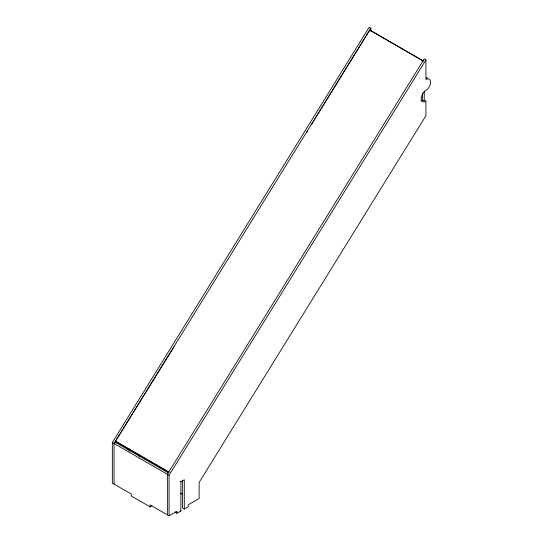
<?xml version="1.0" encoding="UTF-8"?>
<svg xmlns="http://www.w3.org/2000/svg" width="543" height="543" viewBox="0 0 543 543"><rect width="100%" height="100%" fill="white"/><g stroke="black" fill="none" stroke-linecap="round" stroke-linejoin="round"><path stroke-width="0.81" d="M370.903 31.222L370.903 28.134L369.206 27.15L112.347 442.504L112.347 483.1L131.243 494.015L131.243 495.976L150.146 506.89L151.85 505.906M306.524 132.567L307.413 131.128M311.417 124.625L369.729 30.035L423.051 60.823M114.044 484.084L114.044 443.482L370.903 28.134M150.146 506.89L150.146 504.922L169.07 515.85L169.07 475.254L425.929 59.9L424.226 58.915L167.373 474.27L167.373 514.866M169.185 472.383L115.449 441.215L174.018 346.807M114.044 443.482L115.747 442.504L168.344 472.865M127.218 449.197L128.582 448.409M180.317 481.424L180.887 481.75L184.287 479.788L184.287 509.029L182.584 508.051L182.584 480.487M169.07 515.85L176.916 511.323L176.916 513.284L175.213 512.307L175.213 511.811M176.916 513.284L180.887 510.997L180.887 481.75M184.287 509.029L188.258 506.741L188.258 504.773L199.125 498.501L199.125 482.455L425.929 115.7L425.929 101.297L424.226 100.319L422.488 100.937A6.679 3.855 -60 0 1 420.886 100.645M423.459 61.203L369.729 30.035M115.449 441.215L168.771 471.996M112.347 442.504L169.07 475.254M180.5 493.2L182.652 494.442M180.317 510.664L180.887 510.997M425.929 59.9L425.929 79.475A6.686 3.855 -60 0 1 430.653 82.203A6.686 3.855 -60 0 1 425.929 90.389A6.686 3.855 -60 0 0 421.205 98.568A6.686 3.855 -60 0 0 425.929 101.297M424.226 91.081L424.226 100.319M422.529 93.301L422.529 100.923M139.375 455.075L139.375 456.765M129.261 448.851L129.261 451.362M425.97 77.873A6.686 3.855 -60 0 1 427.572 78.165"/></g></svg>
